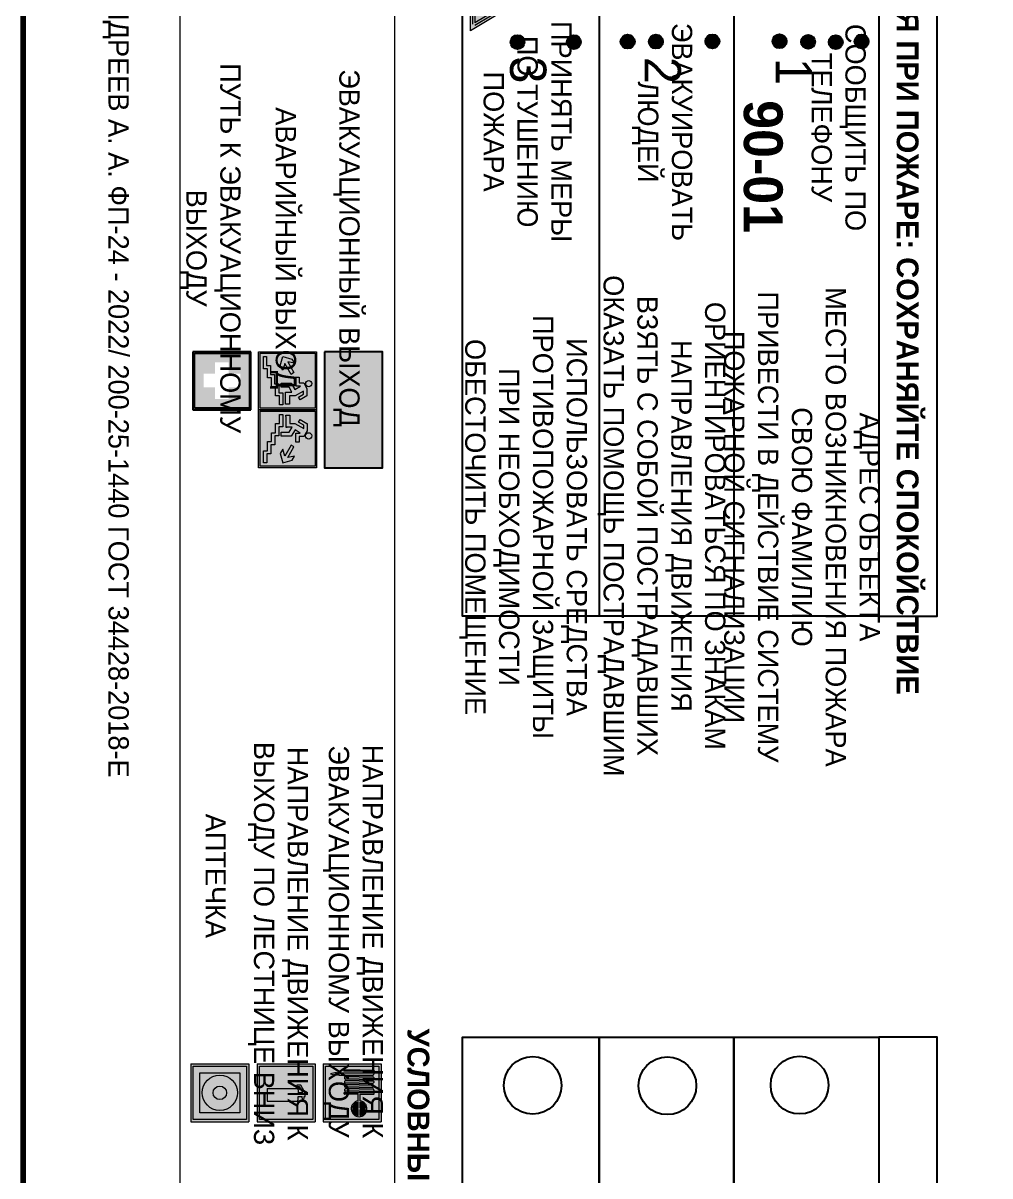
# Model space of a CAD drawing. Header units: millimetres. Extents: x 13114 to 67229, y 22859 to 38520.
# Drawn here: x 29931.4 to 30064.8, y 31041.5 to 31200.5 of the extents above; entities that cross this region are included whole.
import ezdxf

# ---------------------------------------------------------------- set-up
doc = ezdxf.new("R2010")
doc.units = ezdxf.units.MM
doc.layers.add('План_Штампы', color=7, linetype='Continuous')
doc.styles.add('обычный', font='arial.ttf')

# ---------------------------------------------------------------- blocks, each defined once
blk = doc.blocks.new('A$C3E6D3DDE')
at = {"lineweight": 5}
h = blk.add_hatch(color=40, dxfattribs=at)
h.paths.add_polyline_path([(24.1, 1.45), (16.46, -11.35), (31.74, -11.35)])
h.paths.add_polyline_path([(24.09, -0.46), (30.03, -10.41), (18.14, -10.41)], flags=16)
h.paths.add_polyline_path([(24.54, -3.08), (23.41, -6.02), (25.13, -5.01), (24.33, -8.5), (24.82, -8.27), (23.79, -9.86), (23.4, -8.04), (23.8, -8.43), (24.04, -6.29), (22.39, -7.25), (23.44, -3.08)], flags=0)
h = blk.add_hatch(color=256, dxfattribs=at)
h.paths.add_polyline_path([(24.37, 0.03, 0.567511), (23.82, 0.03), (17.59, -10.4, 0.582454), (17.86, -10.88), (30.32, -10.88, 0.582149), (30.6, -10.4)])
h.paths.add_polyline_path([(24.09, -0.46), (18.14, -10.41), (30.03, -10.41)], flags=16)
h.paths.add_polyline_path([(24.54, -3.08), (23.41, -6.02), (25.13, -5.01), (24.33, -8.5), (24.82, -8.27), (23.79, -9.86), (23.4, -8.04), (23.8, -8.43), (24.04, -6.29), (22.39, -7.25), (23.44, -3.08)], flags=0)
h = blk.add_hatch(color=40, dxfattribs=at)
h.paths.add_polyline_path([(24.09, -0.46), (18.14, -10.41), (30.03, -10.41)])
h.paths.add_polyline_path([(24.82, -8.27), (23.79, -9.86), (23.4, -8.04), (23.8, -8.43), (24.04, -6.29), (22.39, -7.25), (23.44, -3.08), (24.54, -3.08), (23.41, -6.02), (25.13, -5.01), (24.33, -8.5)], flags=16)
at = {"color": 40, "lineweight": 5}
for p, q in [((16.46, -11.35), (24.1, 1.45)), ((24.1, 1.45), (31.74, -11.35))]:
    blk.add_line(p, q, dxfattribs=at)
at = {"lineweight": 5}
for p, q in [((17.59, -10.4), (23.82, 0.03)), ((24.37, 0.03), (30.6, -10.4)), ((18.14, -10.41), (24.09, -0.46)), ((24.09, -0.46), (30.03, -10.41)), ((23.44, -3.08), (22.39, -7.25)), ((23.41, -6.02), (24.54, -3.08)), ((25.13, -5.01), (23.41, -6.02)), ((24.54, -3.08), (23.44, -3.08)), ((24.33, -8.5), (25.13, -5.01)), ((22.39, -7.25), (24.04, -6.29)), ((24.04, -6.29), (23.8, -8.43)), ((23.8, -8.43), (23.4, -8.04)), ((23.4, -8.04), (23.79, -9.86)), ((23.79, -9.86), (24.82, -8.27)), ((24.82, -8.27), (24.33, -8.5)), ((17.86, -10.88), (30.32, -10.88)), ((18.14, -10.41), (30.03, -10.41))]:
    blk.add_line(p, q, dxfattribs=at)
at = {"color": 50, "lineweight": 5}
blk.add_line((31.74, -11.35), (16.46, -11.35), dxfattribs=at)
blk = doc.blocks.new('вниз 3')
at = {"lineweight": 0, "true_color": 0xffffff}
h = blk.add_hatch(color=7, dxfattribs=at)
h.dxf.hatch_style = 1
h.paths.add_polyline_path([(40997.5, -4475.69), (40997.25, -4475.28), (40995.76, -4476.15), (40995.97, -4475.23), (40995.39, -4475.56), (40995.05, -4476.83), (40996.33, -4477.17), (40996.91, -4476.83), (40996, -4476.55)], flags=0)
h.paths.add_polyline_path([(40999.81, -4473.95), (41000.22, -4473.95), (41000.64, -4474.67), (41001.03, -4474.43), (41000.46, -4473.49), (41000.42, -4473.49), (40999.43, -4473.49), (40998.68, -4473.92), (40998.68, -4474.57), (40997.88, -4474.57), (40997.88, -4475), (40999.14, -4475), (40999.14, -4474.43), (40999.14, -4474.38), (40999.59, -4475.15), (40998.72, -4475.67), (40998.72, -4477.06), (40999.24, -4477.06), (40999.24, -4475.96), (40999.95, -4475.56), (40999.95, -4476.43), (41001.61, -4476.43), (41001.61, -4475.88), (41000.47, -4475.88), (41000.47, -4475.12)], flags=0)
h.paths.add_polyline_path([(40999.2, -4473.24, 1), (40998.35, -4473.24, 1)], flags=0)
h.paths.add_polyline_path([(41000.46, -4477.26), (41001.69, -4477.26), (41001.69, -4476.84), (41000.03, -4476.84), (41000.03, -4477.39), (40998.78, -4477.39), (40998.78, -4477.95), (40997.53, -4477.95), (40997.53, -4478.5), (40996.29, -4478.5), (40996.29, -4479.06), (40995.05, -4479.06), (40995.05, -4479.48), (40995.29, -4479.48), (40996.72, -4479.48), (40996.72, -4478.92), (40997.97, -4478.92), (40997.97, -4478.36), (40999.2, -4478.36), (40999.2, -4477.81), (41000.46, -4477.81)], flags=0)
h.paths.add_polyline_path([(41002.37, -4472.17), (40994.37, -4472.17), (40994.37, -4480.17), (41002.37, -4480.17)])
h.paths.add_polyline_path([(41002.16, -4479.96), (40994.57, -4479.96), (40994.57, -4472.37), (41002.16, -4472.37)], flags=16)
h.paths.add_polyline_path([(41001.61, -4475.88), (41001.61, -4476.43), (40999.95, -4476.43), (40999.95, -4475.56), (40999.24, -4475.96), (40999.24, -4477.06), (40998.72, -4477.06), (40998.72, -4475.67), (40999.59, -4475.15), (40999.14, -4474.38), (40999.14, -4474.43), (40999.14, -4475), (40997.88, -4475), (40997.88, -4474.57), (40998.68, -4474.57), (40998.68, -4473.92), (40999.43, -4473.49), (41000.42, -4473.49), (41000.46, -4473.49), (41001.03, -4474.43), (41000.64, -4474.67), (41000.22, -4473.95), (40999.81, -4473.95), (41000.47, -4475.12), (41000.47, -4475.88)], flags=0)
h.paths.add_polyline_path([(41001.69, -4476.84), (41001.69, -4477.26), (41000.46, -4477.26), (41000.46, -4477.81), (40999.2, -4477.81), (40999.2, -4478.36), (40997.97, -4478.36), (40997.97, -4478.92), (40996.72, -4478.92), (40996.72, -4479.48), (40995.05, -4479.48), (40995.05, -4479.06), (40996.29, -4479.06), (40996.29, -4478.5), (40997.53, -4478.5), (40997.53, -4477.95), (40998.78, -4477.95), (40998.78, -4477.39), (41000.03, -4477.39), (41000.03, -4476.84)], flags=0)
h.paths.add_polyline_path([(40998.35, -4473.24, -1), (40999.2, -4473.24, -1)], flags=0)
h.paths.add_polyline_path([(40997.5, -4475.69), (40996, -4476.55), (40996.91, -4476.83), (40996.33, -4477.17), (40995.05, -4476.83), (40995.39, -4475.56), (40995.97, -4475.23), (40995.76, -4476.15), (40997.25, -4475.28)], flags=0)
at = {"lineweight": 0}
h = blk.add_hatch(color=126, dxfattribs=at)
h.dxf.hatch_style = 1
h.paths.add_polyline_path([(41002.16, -4472.37), (40994.57, -4472.37), (40994.57, -4479.96), (41002.16, -4479.96)])
h.paths.add_polyline_path([(40995.97, -4475.23), (40995.76, -4476.15), (40997.25, -4475.28), (40997.5, -4475.69), (40996, -4476.55), (40996.91, -4476.83), (40996.33, -4477.17), (40995.05, -4476.83), (40995.39, -4475.56)], flags=16)
h.paths.add_polyline_path([(40997.88, -4474.57), (40998.68, -4474.57), (40998.68, -4473.92), (40999.43, -4473.49), (41000.42, -4473.49), (41000.46, -4473.49), (41001.03, -4474.43), (41000.64, -4474.67), (41000.22, -4473.95), (40999.81, -4473.95), (41000.47, -4475.12), (41000.47, -4475.88), (41001.61, -4475.88), (41001.61, -4476.43), (40999.95, -4476.43), (40999.95, -4475.56), (40999.24, -4475.96), (40999.24, -4477.06), (40998.72, -4477.06), (40998.72, -4475.67), (40999.59, -4475.15), (40999.14, -4474.38), (40999.14, -4474.43), (40999.14, -4475), (40997.88, -4475)], flags=16)
h.paths.add_polyline_path([(40998.35, -4473.24, -1), (40999.2, -4473.24, -1)], flags=16)
h.paths.add_polyline_path([(40997.53, -4477.95), (40998.78, -4477.95), (40998.78, -4477.39), (41000.03, -4477.39), (41000.03, -4476.84), (41001.69, -4476.84), (41001.69, -4477.26), (41000.46, -4477.26), (41000.46, -4477.81), (40999.2, -4477.81), (40999.2, -4478.36), (40997.97, -4478.36), (40997.97, -4478.92), (40996.72, -4478.92), (40996.72, -4479.48), (40995.05, -4479.48), (40995.05, -4479.06), (40996.29, -4479.06), (40996.29, -4478.5), (40997.53, -4478.5)], flags=16)
at = {"lineweight": 0, "true_color": 0xffffff}
h = blk.add_hatch(color=7, dxfattribs=at)
h.dxf.hatch_style = 1
h.paths.add_polyline_path([(40999.2, -4473.24, 1), (40998.35, -4473.24, 1)])
h.paths.add_polyline_path([(40999.81, -4473.95), (41000.22, -4473.95), (41000.64, -4474.67), (41001.03, -4474.43), (41000.46, -4473.49), (41000.42, -4473.49), (40999.43, -4473.49), (40998.68, -4473.92), (40998.68, -4474.57), (40997.88, -4474.57), (40997.88, -4475), (40999.14, -4475), (40999.14, -4474.43), (40999.14, -4474.38), (40999.59, -4475.15), (40998.72, -4475.67), (40998.72, -4477.06), (40999.24, -4477.06), (40999.24, -4475.96), (40999.95, -4475.56), (40999.95, -4476.43), (41001.61, -4476.43), (41001.61, -4475.88), (41000.47, -4475.88), (41000.47, -4475.12)])
h.paths.add_polyline_path([(40999.2, -4477.81), (41000.46, -4477.81), (41000.46, -4477.26), (41001.69, -4477.26), (41001.69, -4476.84), (41000.03, -4476.84), (41000.03, -4477.39), (40998.78, -4477.39), (40998.78, -4477.95), (40997.53, -4477.95), (40997.53, -4478.5), (40996.29, -4478.5), (40996.29, -4479.06), (40995.05, -4479.06), (40995.05, -4479.48), (40995.29, -4479.48), (40996.72, -4479.48), (40996.72, -4478.92), (40997.97, -4478.92), (40997.97, -4478.36), (40999.2, -4478.36)])
h.paths.add_polyline_path([(40997.5, -4475.69), (40997.25, -4475.28), (40995.76, -4476.15), (40995.97, -4475.23), (40995.39, -4475.56), (40995.05, -4476.83), (40996.33, -4477.17), (40996.91, -4476.83), (40996, -4476.55)])
at = {"color": 126, "lineweight": 0}
for points in [[(40994.37, -4472.17), (41002.37, -4472.17), (41002.37, -4480.17), (40994.37, -4480.17)], [(40994.57, -4472.37), (41002.16, -4472.37), (41002.16, -4479.96), (40994.57, -4479.96)]]:
    blk.add_lwpolyline(points, close=True, dxfattribs=at)
for points in [[(40999.14, -4474.43), (40999.14, -4475), (40997.88, -4475), (40997.88, -4474.57), (40998.68, -4474.57), (40998.68, -4473.92), (40999.43, -4473.49), (41000.42, -4473.49), (41000.46, -4473.49), (41001.03, -4474.43), (41000.64, -4474.67), (41000.22, -4473.95), (40999.81, -4473.95), (41000.47, -4475.12), (41000.47, -4475.88), (41001.61, -4475.88), (41001.61, -4476.43), (40999.95, -4476.43), (40999.95, -4475.56), (40999.24, -4475.96), (40999.24, -4477.06), (40998.72, -4477.06), (40998.72, -4475.67), (40999.59, -4475.15), (40999.14, -4474.38), (40999.14, -4474.43)], [(40995.05, -4476.83), (40995.39, -4475.56), (40995.97, -4475.23), (40995.76, -4476.15), (40997.25, -4475.28), (40997.5, -4475.69), (40996, -4476.55), (40996.91, -4476.83), (40996.33, -4477.17), (40995.05, -4476.83)], [(40995.29, -4479.48), (40995.05, -4479.48), (40995.05, -4479.06), (40996.29, -4479.06), (40996.29, -4478.5), (40997.53, -4478.5), (40997.53, -4477.95), (40998.78, -4477.95), (40998.78, -4477.39), (41000.03, -4477.39), (41000.03, -4476.84), (41001.69, -4476.84), (41001.69, -4477.26), (41000.46, -4477.26), (41000.46, -4477.81), (40999.2, -4477.81), (40999.2, -4478.36), (40997.97, -4478.36), (40997.97, -4478.92), (40996.72, -4478.92), (40996.72, -4479.48), (40995.05, -4479.48)]]:
    blk.add_lwpolyline(points, dxfattribs=at)
blk.add_circle((40998.77, -4473.24), 0.426, dxfattribs=at)
blk = doc.blocks.new('вниз')
at = {"lineweight": 0, "true_color": 0xffffff}
h = blk.add_hatch(color=7, dxfattribs=at)
h.dxf.hatch_style = 1
h.paths.add_polyline_path([(40994.51, -4472.22), (40986.51, -4472.22), (40986.51, -4480.22), (40994.51, -4480.22)])
h.paths.add_polyline_path([(40994.31, -4472.42), (40994.31, -4480.01), (40986.71, -4480.01), (40986.71, -4472.42)], flags=16)
h.paths.add_polyline_path([(40988.43, -4473.53), (40989.43, -4473.53), (40990.19, -4473.96), (40990.19, -4474.6), (40991, -4474.6), (40991, -4475.06), (40989.73, -4475.06), (40989.73, -4474.46), (40989.3, -4475.18), (40990.17, -4475.7), (40990.17, -4477.11), (40989.63, -4477.11), (40989.63, -4476.01), (40988.94, -4475.59), (40988.94, -4476.46), (40988.94, -4476.46), (40987.47, -4476.46), (40987.26, -4476.46), (40987.26, -4475.92), (40988.4, -4475.92), (40988.4, -4475.2), (40989.1, -4473.99), (40988.66, -4473.99), (40988.24, -4474.7), (40987.86, -4474.47), (40988.41, -4473.56)], flags=0)
h.paths.add_polyline_path([(40990.55, -4473.29, -1), (40989.69, -4473.29, -1)], flags=0)
h.paths.add_polyline_path([(40988.85, -4476.89), (40988.85, -4477.43), (40990.1, -4477.43), (40990.1, -4477.99), (40991.34, -4477.99), (40991.34, -4478.54), (40992.59, -4478.54), (40992.59, -4479.09), (40993.83, -4479.09), (40993.83, -4479.52), (40992.17, -4479.52), (40992.17, -4478.97), (40990.91, -4478.97), (40990.91, -4478.41), (40989.68, -4478.41), (40989.68, -4477.86), (40988.43, -4477.86), (40988.43, -4477.31), (40987.6, -4477.31), (40987.18, -4477.31), (40987.18, -4476.89)], flags=0)
h.paths.add_polyline_path([(40991.61, -4475.33), (40993.12, -4476.2), (40992.9, -4475.27), (40993.48, -4475.6), (40993.83, -4476.88), (40992.56, -4477.22), (40991.97, -4476.88), (40992.9, -4476.61), (40991.38, -4475.74), (40991.58, -4475.39)], flags=0)
h.paths.add_polyline_path([(40990.19, -4473.96), (40989.43, -4473.53), (40988.43, -4473.53), (40988.41, -4473.56), (40987.86, -4474.47), (40988.24, -4474.7), (40988.66, -4473.99), (40989.1, -4473.99), (40988.4, -4475.2), (40988.4, -4475.92), (40987.26, -4475.92), (40987.26, -4476.46), (40987.47, -4476.46), (40988.94, -4476.46), (40988.94, -4476.27), (40988.94, -4475.59), (40989.63, -4476.01), (40989.63, -4477.11), (40990.17, -4477.11), (40990.17, -4475.7), (40989.3, -4475.18), (40989.73, -4474.46), (40989.73, -4475.06), (40991, -4475.06), (40991, -4474.6), (40990.19, -4474.6)], flags=0)
h.paths.add_polyline_path([(40990.55, -4473.29, 1), (40989.69, -4473.29, 1)], flags=0)
h.paths.add_polyline_path([(40991.61, -4475.33), (40991.58, -4475.39), (40991.38, -4475.74), (40992.9, -4476.61), (40991.97, -4476.88), (40992.56, -4477.22), (40993.83, -4476.88), (40993.48, -4475.6), (40992.9, -4475.27), (40993.12, -4476.2)], flags=0)
h.paths.add_polyline_path([(40990.1, -4477.43), (40988.85, -4477.43), (40988.85, -4476.89), (40987.18, -4476.89), (40987.18, -4477.31), (40987.6, -4477.31), (40988.43, -4477.31), (40988.43, -4477.86), (40989.68, -4477.86), (40989.68, -4478.41), (40990.91, -4478.41), (40990.91, -4478.97), (40992.17, -4478.97), (40992.17, -4479.52), (40993.83, -4479.52), (40993.83, -4479.09), (40992.59, -4479.09), (40992.59, -4478.54), (40991.34, -4478.54), (40991.34, -4477.99), (40990.1, -4477.99)], flags=0)
at = {"lineweight": 0}
h = blk.add_hatch(color=126, dxfattribs=at)
h.dxf.hatch_style = 1
h.paths.add_polyline_path([(40994.31, -4472.42), (40986.71, -4472.42), (40986.71, -4480.01), (40994.31, -4480.01)])
h.paths.add_polyline_path([(40988.43, -4473.53), (40989.43, -4473.53), (40990.19, -4473.96), (40990.19, -4474.6), (40991, -4474.6), (40991, -4475.06), (40989.73, -4475.06), (40989.73, -4474.46), (40989.3, -4475.18), (40990.17, -4475.7), (40990.17, -4477.11), (40989.63, -4477.11), (40989.63, -4476.01), (40988.94, -4475.59), (40988.94, -4476.46), (40988.94, -4476.46), (40987.47, -4476.46), (40987.26, -4476.46), (40987.26, -4475.92), (40988.4, -4475.92), (40988.4, -4475.2), (40989.1, -4473.99), (40988.66, -4473.99), (40988.24, -4474.7), (40987.86, -4474.47), (40988.41, -4473.56)], flags=16)
h.paths.add_polyline_path([(40990.55, -4473.29, -1), (40989.69, -4473.29, -1)], flags=16)
h.paths.add_polyline_path([(40988.85, -4476.89), (40988.85, -4477.43), (40990.1, -4477.43), (40990.1, -4477.99), (40991.34, -4477.99), (40991.34, -4478.54), (40992.59, -4478.54), (40992.59, -4479.09), (40993.83, -4479.09), (40993.83, -4479.52), (40992.17, -4479.52), (40992.17, -4478.97), (40990.91, -4478.97), (40990.91, -4478.41), (40989.68, -4478.41), (40989.68, -4477.86), (40988.43, -4477.86), (40988.43, -4477.31), (40987.6, -4477.31), (40987.18, -4477.31), (40987.18, -4476.89)], flags=16)
h.paths.add_polyline_path([(40991.61, -4475.33), (40993.12, -4476.2), (40992.9, -4475.27), (40993.48, -4475.6), (40993.83, -4476.88), (40992.56, -4477.22), (40991.97, -4476.88), (40992.9, -4476.61), (40991.38, -4475.74), (40991.58, -4475.39)], flags=16)
at = {"lineweight": 0, "true_color": 0xffffff}
h = blk.add_hatch(color=7, dxfattribs=at)
h.dxf.hatch_style = 1
h.paths.add_polyline_path([(40989.73, -4474.46), (40989.73, -4475.06), (40991, -4475.06), (40991, -4474.6), (40990.19, -4474.6), (40990.19, -4473.96), (40989.43, -4473.53), (40988.43, -4473.53), (40988.41, -4473.56), (40987.86, -4474.47), (40988.24, -4474.7), (40988.66, -4473.99), (40989.1, -4473.99), (40988.4, -4475.2), (40988.4, -4475.92), (40987.26, -4475.92), (40987.26, -4476.46), (40987.47, -4476.46), (40988.94, -4476.46), (40988.94, -4475.59), (40989.63, -4476.01), (40989.63, -4477.11), (40990.17, -4477.11), (40990.17, -4475.7), (40989.3, -4475.18)])
h.paths.add_polyline_path([(40989.69, -4473.29, 1), (40990.55, -4473.29, 1)])
h.paths.add_polyline_path([(40991.61, -4475.33), (40991.58, -4475.39), (40991.38, -4475.74), (40992.9, -4476.61), (40991.97, -4476.88), (40992.56, -4477.22), (40993.83, -4476.88), (40993.48, -4475.6), (40992.9, -4475.27), (40993.12, -4476.2)])
h.paths.add_polyline_path([(40990.1, -4477.43), (40988.85, -4477.43), (40988.85, -4476.89), (40987.18, -4476.89), (40987.18, -4477.31), (40987.6, -4477.31), (40988.43, -4477.31), (40988.43, -4477.86), (40989.68, -4477.86), (40989.68, -4478.41), (40990.91, -4478.41), (40990.91, -4478.97), (40992.17, -4478.97), (40992.17, -4479.52), (40993.83, -4479.52), (40993.83, -4479.09), (40992.59, -4479.09), (40992.59, -4478.54), (40991.34, -4478.54), (40991.34, -4477.99), (40990.1, -4477.99)])
at = {"color": 126, "lineweight": 0}
for points in [[(40986.51, -4472.22), (40994.51, -4472.22), (40994.51, -4480.22), (40986.51, -4480.22)], [(40986.71, -4472.42), (40994.31, -4472.42), (40994.31, -4480.01), (40986.71, -4480.01)]]:
    blk.add_lwpolyline(points, close=True, dxfattribs=at)
for points in [[(40987.47, -4476.46), (40987.26, -4476.46), (40987.26, -4475.92), (40988.4, -4475.92), (40988.4, -4475.2), (40989.1, -4473.99), (40988.66, -4473.99), (40988.24, -4474.7), (40987.86, -4474.47), (40988.41, -4473.56), (40988.43, -4473.53), (40989.43, -4473.53), (40990.19, -4473.96), (40990.19, -4474.6), (40991, -4474.6), (40991, -4475.06), (40989.73, -4475.06), (40989.73, -4474.46), (40989.3, -4475.18), (40990.17, -4475.7), (40990.17, -4477.11), (40989.63, -4477.11), (40989.63, -4476.01), (40988.94, -4475.59), (40988.94, -4476.46)], [(40987.47, -4476.46), (40988.94, -4476.46), (40988.94, -4476.27)], [(40991.58, -4475.39), (40991.38, -4475.74), (40992.9, -4476.61), (40991.97, -4476.88), (40992.56, -4477.22), (40993.83, -4476.88), (40993.48, -4475.6), (40992.9, -4475.27), (40993.12, -4476.2), (40991.61, -4475.33), (40991.58, -4475.39)], [(40987.6, -4477.31), (40987.18, -4477.31), (40987.18, -4476.89), (40988.85, -4476.89), (40988.85, -4477.43), (40990.1, -4477.43), (40990.1, -4477.99), (40991.34, -4477.99), (40991.34, -4478.54), (40992.59, -4478.54), (40992.59, -4479.09), (40993.83, -4479.09), (40993.83, -4479.52), (40992.17, -4479.52), (40992.17, -4478.97), (40990.91, -4478.97), (40990.91, -4478.41), (40989.68, -4478.41), (40989.68, -4477.86), (40988.43, -4477.86), (40988.43, -4477.31), (40987.6, -4477.31)]]:
    blk.add_lwpolyline(points, dxfattribs=at)
blk.add_circle((40990.12, -4473.29), 0.432, dxfattribs=at)
blk = doc.blocks.new('A$C32E8229D')
at = {"true_color": 0xffffff}
blk.add_hatch(color=7, dxfattribs=at).paths.add_polyline_path([(0, 0), (0, -8), (16, -8), (16, 0)])
h = blk.add_hatch(color=126)
h.paths.add_polyline_path([(0.2, -0.2), (15.8, -0.2), (15.8, -7.8), (0.2, -7.8)])
h.paths.add_polyline_path([(13.49, -2.05), (12.08, -2.05), (11.37, -2.63, 0.162397), (11.29, -2.84), (11.29, -3.63), (10.35, -3.63), (10.35, -4.05), (11.68, -4.05), (11.68, -3.48), (12.26, -4.28), (11.29, -5.1), (11.29, -6.78), (11.85, -6.78), (11.85, -5.44), (12.8, -4.64), (12.8, -5.94), (14.46, -5.94), (14.46, -5.39), (13.45, -5.39), (13.45, -3.97), (12.46, -2.59), (13.15, -2.59), (13.69, -3.34), (14.18, -3)], flags=16)
h.paths.add_polyline_path([(10.74, -1.82, 1), (11.8, -1.82, 1)], flags=16)
h.paths.add_polyline_path([(9.39, -3.59), (5.99, -3.59), (6.56, -3.03), (5.91, -3.03), (5.1, -3.83), (5.91, -4.64), (6.56, -4.64), (5.99, -4.09), (9.39, -4.09)], flags=16)
h.paths.add_polyline_path([(4.29, -1.08), (1.72, -1.08), (1.72, -6.6), (4.29, -6.6)], flags=16)
at = {"color": 126}
blk.add_lwpolyline([(16, -8), (0, -8), (0, 0), (16, 0)], close=True, dxfattribs=at)
blk = doc.blocks.new('A$C18900ED3')
h = blk.add_hatch(color=126)
h.paths.add_polyline_path([(-0.18, -0.18), (-7.02, -0.18), (-7.02, -7.02), (-0.18, -7.02)])
h.paths.add_polyline_path([(-5.89, -4.46), (-5.89, -2.77), (-4.46, -2.77), (-4.46, -1.31), (-2.77, -1.31), (-2.77, -2.77), (-1.33, -2.77), (-1.33, -4.46), (-2.77, -4.46), (-2.77, -5.89), (-4.46, -5.89), (-4.46, -4.46)], flags=16)
at = {"color": 126}
for p, q in [((-7.2, 0), (-7.2, -7.2)), ((0, 0), (-7.2, 0)), ((0, -7.2), (0, 0)), ((-7.02, -7.02), (-7.02, -0.18)), ((-7.02, -0.18), (-0.18, -0.18)), ((-0.18, -0.18), (-0.18, -7.02)), ((-0.18, -7.02), (-7.02, -7.02)), ((-7.2, -7.2), (0, -7.2))]:
    blk.add_line(p, q, dxfattribs=at)
blk = doc.blocks.new('A$C37112FD5')
at = {"true_color": 0xf5f5ff}
h = blk.add_hatch(color=7, dxfattribs=at)
h.dxf.hatch_style = 1
h.paths.add_polyline_path([(12.8, -7.4), (0, -7.4), (0, -20.2), (12.8, -20.2)])
h.paths.add_polyline_path([(12.29, -7.91), (12.29, -19.69), (0.51, -19.69), (0.51, -7.91)], flags=16)
h.paths.add_polyline_path([(4.98, -9.04, -0.42597), (5.17, -9.22), (5.17, -12.25), (5.17, -15.29, -0.432244), (4.98, -15.47), (4.83, -15.47, -0.42597), (4.64, -15.29), (4.64, -12.25), (4.64, -9.22, -0.432244), (4.83, -9.04)], flags=0)
h.paths.add_polyline_path([(4.28, -9.22), (4.28, -12.25), (4.28, -15.29, -0.432244), (4.09, -15.47), (3.94, -15.47, -0.42597), (3.75, -15.29), (3.75, -12.25), (3.75, -9.22, -0.432244), (3.94, -9.04), (4.09, -9.04, -0.42597)], flags=0)
h.paths.add_polyline_path([(5.72, -9.04), (5.87, -9.04, -0.42597), (6.06, -9.22), (6.06, -12.25), (6.06, -15.29, -0.432244), (5.87, -15.47), (5.72, -15.47, -0.42597), (5.53, -15.29), (5.53, -12.25), (5.53, -9.22, -0.432244)], flags=0)
h.paths.add_polyline_path([(6.42, -8.9), (6.5, -8.9, -0.42597), (6.69, -9.08), (6.69, -12.03), (8.21, -12.03, -15.824349), (8.21, -12.47), (6.69, -12.47), (6.69, -15.42, -0.432244), (6.5, -15.6), (6.42, -15.6)], flags=0)
h.paths.add_polyline_path([(3.39, -9.22), (3.39, -12.25), (3.39, -15.29, -0.432244), (3.2, -15.47), (3.05, -15.47, -0.42597), (2.85, -15.29), (2.85, -12.25), (2.85, -9.22, -0.432244), (3.05, -9.04), (3.2, -9.04, -0.42597)], flags=0)
h.paths.add_polyline_path([(2.5, -9.22), (2.5, -16.71), (1.96, -16.71), (1.96, -9.22, -0.432244), (2.15, -9.04), (2.31, -9.04, -0.42597)], flags=0)
h.paths.add_polyline_path([(1.61, -8.9), (1.61, -15.6), (1.57, -15.6, -0.42597), (1.37, -15.42), (1.37, -12.03), (1.37, -9.09, -0.432244), (1.57, -8.9)], flags=0)
h.paths.add_polyline_path([(9.76, -10.81), (9.76, -12.03), (8.49, -12.03, -0.336371)], flags=0)
h.paths.add_polyline_path([(8.49, -12.47), (9.76, -12.47), (9.76, -13.7, -0.336371)], flags=0)
h.paths.add_polyline_path([(10.11, -10.81, -0.336371), (11.38, -12.03), (10.11, -12.03)], flags=0)
h.paths.add_polyline_path([(10.11, -12.47), (11.38, -12.47, -0.336371), (10.11, -13.7)], flags=0)
h.paths.add_polyline_path([(2.5, -16.84), (2.5, -17.05), (1.97, -17.05), (1.97, -16.84)], flags=0)
h.paths.add_polyline_path([(2.5, -17.24, -0.033778), (2.24, -18.6, -0.033778), (1.97, -17.24)], flags=0)
h = blk.add_hatch(color=242)
h.dxf.hatch_style = 1
h.paths.add_polyline_path([(12.29, -7.91), (0.51, -7.91), (0.51, -19.69), (12.29, -19.69)])
h.paths.add_polyline_path([(6.42, -15.6), (6.42, -8.9), (6.5, -8.9, -0.42597), (6.69, -9.08), (6.69, -12.03), (8.21, -12.03, -15.824349), (8.21, -12.47), (6.69, -12.47), (6.69, -15.42, -0.432244), (6.5, -15.6)], flags=16)
h.paths.add_polyline_path([(5.87, -15.47), (5.72, -15.47, -0.42597), (5.53, -15.29), (5.53, -12.25), (5.53, -9.22, -0.432244), (5.72, -9.04), (5.87, -9.04, -0.42597), (6.06, -9.22), (6.06, -12.25), (6.06, -15.29, -0.432244)], flags=16)
h.paths.add_polyline_path([(4.98, -15.47), (4.83, -15.47, -0.42597), (4.64, -15.29), (4.64, -12.25), (4.64, -9.22, -0.432244), (4.83, -9.04), (4.98, -9.04, -0.42597), (5.17, -9.22), (5.17, -12.25), (5.17, -15.29, -0.432244)], flags=16)
h.paths.add_polyline_path([(4.09, -15.47), (3.94, -15.47, -0.42597), (3.75, -15.29), (3.75, -12.25), (3.75, -9.22, -0.432244), (3.94, -9.04), (4.09, -9.04, -0.42597), (4.28, -9.22), (4.28, -12.25), (4.28, -15.29, -0.432244)], flags=16)
h.paths.add_polyline_path([(3.2, -15.47), (3.05, -15.47, -0.42597), (2.85, -15.29), (2.85, -12.25), (2.85, -9.22, -0.432244), (3.05, -9.04), (3.2, -9.04, -0.42597), (3.39, -9.22), (3.39, -12.25), (3.39, -15.29, -0.432244)], flags=16)
h.paths.add_polyline_path([(2.5, -17.05), (1.97, -17.05), (1.97, -16.84), (2.5, -16.84)], flags=16)
h.paths.add_polyline_path([(2.5, -17.24, -0.033778), (2.24, -18.6, -0.033778), (1.97, -17.24)], flags=16)
h.paths.add_polyline_path([(2.5, -16.71), (1.96, -16.71), (1.96, -9.22, -0.432244), (2.15, -9.04), (2.31, -9.04, -0.42597), (2.5, -9.22)], flags=16)
h.paths.add_polyline_path([(1.61, -15.6), (1.57, -15.6, -0.42597), (1.37, -15.42), (1.37, -12.03), (1.37, -9.09, -0.432244), (1.57, -8.9), (1.61, -8.9)], flags=16)
h.paths.add_polyline_path([(8.49, -12.47), (9.76, -12.47), (9.76, -13.7, -0.336371)], flags=0)
h.paths.add_polyline_path([(10.11, -13.7), (10.11, -12.47), (11.38, -12.47, -0.336371)], flags=0)
h.paths.add_polyline_path([(8.49, -12.03, -0.336371), (9.76, -10.81), (9.76, -12.03)], flags=0)
h.paths.add_polyline_path([(10.11, -12.03), (10.11, -10.81, -0.336371), (11.38, -12.03)], flags=0)
h = blk.add_hatch(color=7, dxfattribs=at)
h.dxf.hatch_style = 1
h.paths.add_polyline_path([(1.61, -8.9), (1.57, -8.9, 0.432244), (1.37, -9.09), (1.37, -12.03), (1.37, -15.42, 0.42597), (1.57, -15.6), (1.61, -15.6)])
h.paths.add_polyline_path([(2.5, -9.22, 0.42597), (2.31, -9.04), (2.15, -9.04, 0.432244), (1.96, -9.22), (1.96, -16.71), (2.5, -16.71)])
h.paths.add_polyline_path([(2.5, -16.84), (1.97, -16.84), (1.97, -17.05), (2.5, -17.05)])
h.paths.add_polyline_path([(2.5, -17.24), (1.97, -17.24, 0.033778), (2.24, -18.6, 0.033778)])
h.paths.add_polyline_path([(3.39, -12.25), (3.39, -9.22, 0.42597), (3.2, -9.04), (3.05, -9.04, 0.432244), (2.85, -9.22), (2.85, -12.25), (2.85, -15.29, 0.42597), (3.05, -15.47), (3.2, -15.47, 0.432244), (3.39, -15.29)])
h.paths.add_polyline_path([(4.28, -12.25), (4.28, -9.22, 0.42597), (4.09, -9.04), (3.94, -9.04, 0.432244), (3.75, -9.22), (3.75, -12.25), (3.75, -15.29, 0.42597), (3.94, -15.47), (4.09, -15.47, 0.432244), (4.28, -15.29)])
h.paths.add_polyline_path([(5.17, -12.25), (5.17, -9.22, 0.42597), (4.98, -9.04), (4.83, -9.04, 0.432244), (4.64, -9.22), (4.64, -12.25), (4.64, -15.29, 0.42597), (4.83, -15.47), (4.98, -15.47, 0.432244), (5.17, -15.29)])
h.paths.add_polyline_path([(6.06, -12.25), (6.06, -9.22, 0.42597), (5.87, -9.04), (5.72, -9.04, 0.432244), (5.53, -9.22), (5.53, -12.25), (5.53, -15.29, 0.42597), (5.72, -15.47), (5.87, -15.47, 0.432244), (6.06, -15.29)])
h.paths.add_polyline_path([(6.69, -12.47), (8.21, -12.47, 15.824349), (8.21, -12.03), (6.69, -12.03), (6.69, -9.08, 0.42597), (6.5, -8.9), (6.42, -8.9), (6.42, -15.6), (6.5, -15.6, 0.432244), (6.69, -15.42)])
h.paths.add_polyline_path([(8.49, -12.47), (9.76, -12.47), (9.76, -13.7, -0.336371)], flags=16)
h.paths.add_polyline_path([(8.49, -12.03, -0.336371), (9.76, -10.81), (9.76, -12.03)], flags=16)
h.paths.add_polyline_path([(10.11, -12.47), (11.38, -12.47, -0.336371), (10.11, -13.7)], flags=16)
h.paths.add_polyline_path([(10.11, -12.03), (10.11, -10.81, -0.336371), (11.38, -12.03)], flags=16)
h = blk.add_hatch(color=242)
h.dxf.hatch_style = 1
h.paths.add_polyline_path([(9.76, -10.81, 0.336371), (8.49, -12.03), (9.76, -12.03)])
h.paths.add_polyline_path([(10.11, -10.81), (10.11, -12.03), (11.38, -12.03, 0.336371)])
h.paths.add_polyline_path([(11.38, -12.47), (10.11, -12.47), (10.11, -13.7, 0.336371)])
h.paths.add_polyline_path([(9.76, -12.47), (8.49, -12.47, 0.336371), (9.76, -13.7)])
at = {"color": 242, "lineweight": 5}
for p, q in [((0, -20.2), (0, -7.4)), ((0, -7.4), (12.8, -7.4)), ((12.8, -20.2), (12.8, -7.4)), ((1.37, -12.03), (1.37, -9.08)), ((1.57, -8.9), (1.61, -8.9)), ((1.61, -8.9), (1.61, -15.6)), ((1.96, -16.71), (1.96, -9.22)), ((2.15, -9.04), (2.31, -9.04)), ((2.5, -16.71), (2.5, -9.22)), ((2.85, -12.25), (2.85, -9.22)), ((3.05, -9.04), (3.2, -9.04)), ((3.39, -12.25), (3.39, -9.22)), ((3.75, -12.25), (3.75, -9.22)), ((3.94, -9.04), (4.09, -9.04)), ((4.28, -12.25), (4.28, -9.22)), ((4.64, -12.25), (4.64, -9.22)), ((4.83, -9.04), (4.98, -9.04)), ((5.17, -12.25), (5.17, -9.22)), ((5.53, -12.25), (5.53, -9.22)), ((5.72, -9.04), (5.87, -9.04)), ((6.06, -12.25), (6.06, -9.22)), ((6.42, -8.9), (6.42, -15.6)), ((6.5, -8.9), (6.42, -8.9)), ((6.69, -12.03), (6.69, -9.08)), ((1.37, -12.03), (1.37, -15.42)), ((2.85, -12.25), (2.85, -15.29)), ((3.39, -12.25), (3.39, -15.29)), ((3.75, -12.25), (3.75, -15.29)), ((4.28, -12.25), (4.28, -15.29)), ((4.64, -12.25), (4.64, -15.29)), ((5.17, -12.25), (5.17, -15.29)), ((5.53, -12.25), (5.53, -15.29)), ((6.06, -12.25), (6.06, -15.29)), ((8.21, -12.03), (6.69, -12.03)), ((8.21, -12.47), (6.69, -12.47)), ((6.69, -12.47), (6.69, -15.42)), ((9.76, -12.03), (8.49, -12.03)), ((9.76, -12.47), (8.49, -12.47)), ((9.76, -10.81), (9.76, -12.03)), ((9.76, -12.47), (9.76, -13.7)), ((10.11, -10.81), (10.11, -12.03)), ((11.38, -12.03), (10.11, -12.03)), ((11.38, -12.47), (10.11, -12.47)), ((10.11, -12.47), (10.11, -13.7)), ((1.57, -15.6), (1.61, -15.6)), ((1.96, -16.71), (2.5, -16.71)), ((1.97, -16.84), (2.5, -16.84)), ((1.97, -17.05), (1.97, -16.84)), ((2.5, -17.05), (1.97, -17.05)), ((1.97, -17.24), (2.5, -17.24)), ((2.5, -16.84), (2.5, -17.05)), ((3.05, -15.47), (3.2, -15.47)), ((3.94, -15.47), (4.09, -15.47)), ((4.83, -15.47), (4.98, -15.47)), ((5.72, -15.47), (5.87, -15.47)), ((6.42, -15.6), (6.5, -15.6)), ((0, -20.2), (12.8, -20.2))]:
    blk.add_line(p, q, dxfattribs=at)
blk.add_lwpolyline([(0.51, -7.91), (12.29, -7.91), (12.29, -19.69), (0.51, -19.69)], close=True, dxfattribs=at)
for centre, radius, start, end in [((1.56, -9.09), 0.182, 87.1027, 180.6071), ((2.15, -9.22), 0.182, 87.1027, 180.6071), ((2.32, -9.22), 0.182, 359.3929, 92.8973), ((3.04, -9.22), 0.182, 87.1027, 180.6071), ((3.21, -9.22), 0.182, 359.3929, 92.8973), ((3.93, -9.22), 0.182, 87.1027, 180.6071), ((4.1, -9.22), 0.182, 359.3929, 92.8973), ((4.82, -9.22), 0.182, 87.1027, 180.6071), ((4.99, -9.22), 0.182, 359.3929, 92.8973), ((5.71, -9.22), 0.182, 87.1027, 180.6071), ((5.88, -9.22), 0.182, 359.3929, 92.8973), ((6.51, -9.09), 0.182, 359.3929, 92.8973), ((9.93, -12.25), 1.74, 187.2319, 172.7681), ((9.93, -12.25), 1.46, 96.9927, 171.3585), ((9.93, -12.25), 1.46, 188.6415, 263.0073), ((9.93, -12.25), 1.46, 8.6415, 83.0073), ((9.93, -12.25), 1.46, 276.9927, 351.3585), ((1.56, -15.42), 0.182, 179.3929, 272.8973), ((12.17, -15.98), 10.27, 187.041, 194.7793), ((-7.7, -15.98), 10.27, 345.2207, 352.959), ((3.04, -15.29), 0.182, 179.3929, 272.8973), ((3.21, -15.29), 0.182, 267.1027, 0.6071), ((3.93, -15.29), 0.182, 179.3929, 272.8973), ((4.1, -15.29), 0.182, 267.1027, 0.6071), ((4.82, -15.29), 0.182, 179.3929, 272.8973), ((4.99, -15.29), 0.182, 267.1027, 0.6071), ((5.71, -15.29), 0.182, 179.3929, 272.8973), ((5.88, -15.29), 0.182, 267.1027, 0.6071), ((6.51, -15.42), 0.182, 267.1027, 0.6071)]:
    blk.add_arc(centre, radius, start, end, dxfattribs=at)
blk = doc.blocks.new('A$C3AD82952')
at = {"true_color": 0xf5f5ff}
h = blk.add_hatch(color=7, dxfattribs=at)
h.dxf.hatch_style = 1
h.paths.add_polyline_path([(8.21, 8.73, 0.414214), (7.89, 9.05), (7.22, 9.05), (7.22, 9.92), (7.59, 9.92, 1), (7.57, 10.36), (7.22, 10.36), (7.22, 10.6), (6.43, 10.6), (6.43, 10.36), (6.01, 10.36), (4.74, 9.59), (4.74, 8.69), (4.98, 8.73), (4.98, 9.26), (6.12, 9.91), (6.43, 9.91), (6.43, 9.05), (5.76, 9.05, 0.414214), (5.44, 8.73), (5.44, 2.2), (8.21, 2.2)], flags=0)
h.paths.add_polyline_path([(12.8, 12.8), (0, 12.8), (0, 0), (12.8, 0)])
h.paths.add_polyline_path([(0.51, 12.29), (12.29, 12.29), (12.29, 0.51), (0.51, 0.51)], flags=16)
h.paths.add_polyline_path([(4.74, 9.59), (6.01, 10.36), (6.43, 10.36), (6.43, 10.6), (7.22, 10.6), (7.22, 10.36), (7.59, 10.36, -0.94586), (7.59, 9.92), (7.22, 9.92), (7.22, 9.05), (7.89, 9.05, -0.414214), (8.21, 8.73), (8.21, 2.2), (5.44, 2.2), (5.44, 8.73, -0.414214), (5.76, 9.05), (6.43, 9.05), (6.43, 9.91), (6.12, 9.91), (4.98, 9.26), (4.98, 8.73), (4.74, 8.69)], flags=0)
h = blk.add_hatch(color=242)
h.dxf.hatch_style = 1
h.paths.add_polyline_path([(12.29, 12.29), (0.51, 12.29), (0.51, 0.51), (12.29, 0.51)])
h.paths.add_polyline_path([(4.74, 8.69), (4.74, 9.59), (6.01, 10.36), (6.43, 10.36), (6.43, 10.6), (7.22, 10.6), (7.22, 10.36), (7.59, 10.36, -0.94586), (7.59, 9.92), (7.22, 9.92), (7.22, 9.05), (7.89, 9.05, -0.414214), (8.21, 8.73), (8.21, 2.2), (5.44, 2.2), (5.44, 8.73, -0.414214), (5.76, 9.05), (6.43, 9.05), (6.43, 9.91), (6.12, 9.91), (4.98, 9.26), (4.98, 8.73)], flags=16)
h = blk.add_hatch(color=7, dxfattribs=at)
h.dxf.hatch_style = 1
h.paths.add_polyline_path([(8.21, 8.73, 0.414214), (7.89, 9.05), (7.22, 9.05), (7.22, 9.92), (7.59, 9.92, 1), (7.57, 10.36), (7.22, 10.36), (7.22, 10.6), (6.43, 10.6), (6.43, 10.36), (6.01, 10.36), (4.74, 9.59), (4.74, 8.69), (4.98, 8.73), (4.98, 9.26), (6.12, 9.91), (6.43, 9.91), (6.43, 9.05), (5.76, 9.05, 0.414214), (5.44, 8.73), (5.44, 2.2), (8.21, 2.2)])
at = {"color": 242, "lineweight": 5}
for p, q in [((0, 0), (0, 12.8)), ((0, 12.8), (12.8, 12.8)), ((12.8, 0), (12.8, 12.8)), ((6.01, 10.36), (4.74, 9.59)), ((6.01, 10.36), (6.43, 10.36)), ((7.22, 10.6), (6.43, 10.6)), ((6.43, 10.6), (6.43, 10.36)), ((7.22, 10.36), (7.22, 10.6)), ((7.59, 10.36), (7.22, 10.36)), ((4.74, 9.59), (4.74, 8.69)), ((4.74, 8.69), (4.98, 8.73)), ((4.98, 9.26), (6.12, 9.91)), ((4.98, 8.73), (4.98, 9.26)), ((5.44, 2.2), (5.44, 8.73)), ((5.76, 9.05), (6.43, 9.05)), ((6.12, 9.91), (6.43, 9.91)), ((6.43, 9.91), (6.43, 9.05)), ((7.22, 9.05), (7.22, 9.92)), ((7.59, 9.92), (7.22, 9.92)), ((7.89, 9.05), (7.22, 9.05)), ((8.21, 2.2), (8.21, 8.73)), ((0, 0), (12.8, 0)), ((5.44, 2.2), (8.21, 2.2))]:
    blk.add_line(p, q, dxfattribs=at)
blk.add_lwpolyline([(0.51, 12.29), (12.29, 12.29), (12.29, 0.51), (0.51, 0.51)], close=True, dxfattribs=at)
for centre, radius, start, end in [((7.58, 10.14), 0.223, 273.1875, 86.8125), ((5.76, 8.73), 0.32, 90, 180), ((7.89, 8.73), 0.32, 0, 90)]:
    blk.add_arc(centre, radius, start, end, dxfattribs=at)
blk = doc.blocks.new('A$C54414219')
at = {"true_color": 0xffffff}
h = blk.add_hatch(color=7, dxfattribs=at)
h.paths.add_polyline_path([(2.39, -9.45), (2.39, -18.3), (11.23, -18.3), (11.23, -9.45)], flags=0)
h.paths.add_polyline_path([(10.71, -13.87, -1), (2.92, -13.87, -1)], flags=0)
h.paths.add_polyline_path([(8.3, -13.87, -1), (5.33, -13.87, -1)], flags=0)
h.paths.add_polyline_path([(0.41, -7.47), (0.41, -20.27), (13.21, -20.27), (13.21, -7.47)])
h.paths.add_polyline_path([(0.92, -19.77), (12.71, -19.77), (12.71, -7.98), (0.92, -7.98)], flags=16)
h.paths.add_polyline_path([(11.23, -9.45), (11.23, -18.3), (2.39, -18.3), (2.39, -9.45)], flags=0)
at = {"lineweight": 5}
h = blk.add_hatch(color=242, dxfattribs=at)
h.paths.add_polyline_path([(12.71, -7.98), (0.92, -7.98), (0.92, -19.77), (12.71, -19.77)])
h.paths.add_polyline_path([(11.23, -18.3), (2.39, -18.3), (2.39, -9.45), (11.23, -9.45)], flags=16)
h.paths.add_polyline_path([(10.71, -13.87, -1), (2.92, -13.87, -1)], flags=0)
h.paths.add_polyline_path([(8.3, -13.87, -1), (5.33, -13.87, -1)], flags=0)
at = {"true_color": 0xffffff}
h = blk.add_hatch(color=7, dxfattribs=at)
h.paths.add_polyline_path([(2.39, -9.45), (2.39, -18.3), (11.23, -18.3), (11.23, -9.45)])
h.paths.add_polyline_path([(10.71, -13.87, -1), (2.92, -13.87, -1)], flags=16)
h.paths.add_polyline_path([(8.3, -13.87, -1), (5.33, -13.87, -1)], flags=0)
at = {"lineweight": 5}
h = blk.add_hatch(color=242, dxfattribs=at)
h.paths.add_polyline_path([(2.92, -13.87, 1), (10.71, -13.87, 1)])
h.paths.add_polyline_path([(8.3, -13.87, -1), (5.33, -13.87, -1)], flags=16)
at = {"color": 242, "lineweight": 5}
for p, q in [((0.41, -20.27), (0.41, -7.47)), ((0.41, -7.47), (13.21, -7.47)), ((0.41, -7.47), (13.21, -7.47)), ((13.21, -20.27), (13.21, -7.47)), ((0.41, -20.27), (13.21, -20.27))]:
    blk.add_line(p, q, dxfattribs=at)
for points in [[(0.92, -7.98), (12.71, -7.98), (12.71, -19.77), (0.92, -19.77)], [(2.39, -9.45), (11.23, -9.45), (11.23, -18.3), (2.39, -18.3)]]:
    blk.add_lwpolyline(points, close=True, dxfattribs=at)
for radius in [3.89, 1.49]:
    blk.add_circle((6.81, -13.87), radius, dxfattribs=at)

msp = doc.modelspace()

# ---------------------------------------------------------------- hatches: boundary and pattern name
at = {"lineweight": 0}
h = msp.add_hatch(color=256, dxfattribs=at)
h.dxf.hatch_style = 1
h.paths.add_polyline_path([(29999.61, 31198.85, 1), (29999.61, 31196.91, 1)])
h = msp.add_hatch(color=256, dxfattribs=at)
h.dxf.hatch_style = 1
h.paths.add_polyline_path([(30007.38, 31198.85, 1), (30007.38, 31196.92, 1)])
h = msp.add_hatch(color=256, dxfattribs=at)
h.dxf.hatch_style = 1
h.paths.add_polyline_path([(30014.8, 31198.91, 1), (30014.8, 31196.98, 1)])
h = msp.add_hatch(color=256, dxfattribs=at)
h.dxf.hatch_style = 1
h.paths.add_polyline_path([(30018.7, 31198.9, 1), (30018.7, 31196.97, 1)])
h = msp.add_hatch(color=256, dxfattribs=at)
h.dxf.hatch_style = 1
h.paths.add_polyline_path([(30026.48, 31198.94, 1), (30026.48, 31197.01, 1)])
h = msp.add_hatch(color=256, dxfattribs=at)
h.dxf.hatch_style = 1
h.paths.add_polyline_path([(30035.75, 31198.96, 1), (30035.75, 31197.02, 1)])
h = msp.add_hatch(color=256, dxfattribs=at)
h.dxf.hatch_style = 1
h.paths.add_polyline_path([(30039.68, 31198.87, 1), (30039.68, 31196.94, 1)])
h = msp.add_hatch(color=256, dxfattribs=at)
h.dxf.hatch_style = 1
h.paths.add_polyline_path([(30043.49, 31198.83, 1), (30043.49, 31196.9, 1)])
h = msp.add_hatch(color=256, dxfattribs=at)
h.dxf.hatch_style = 1
h.paths.add_polyline_path([(30047.07, 31198.94, 1), (30047.07, 31197.01, 1)])

# ---------------------------------------------------------------- linework, layer by layer
at = {"color": 1, "lineweight": 100}
msp.add_lwpolyline([(29931.41, 31289.76), (30531.41, 31289.76), (30531.41, 30894.76), (29931.41, 30894.76)], close=True, dxfattribs=at)
at = {"lineweight": 0}
msp.add_lwpolyline([(29982.65, 31262.48), (29982.65, 30916.16), (29953.08, 30916.16), (29953.08, 31262.48)], close=True, dxfattribs=at)
for points in [[(30049.43, 31262.48), (30049.43, 31118.72), (29992.03, 31118.72), (29992.03, 31262.48)], [(30049.43, 31262.48), (30049.43, 31118.72), (30057.48, 31118.72), (30057.48, 31262.48)], [(30049.43, 31060.69), (30049.43, 30916.92), (29992.03, 30916.92), (29992.03, 31060.69)], [(30049.43, 31060.69), (30049.43, 30916.92), (30057.48, 30916.92), (30057.48, 31060.69)]]:
    msp.add_lwpolyline(points, close=True)
for points in [[(30010.86, 31204.07), (30010.86, 31262.48), (30010.86, 31118.72)], [(30029.43, 31204.07), (30029.43, 31262.48), (30029.43, 31118.72)], [(30010.86, 31002.27), (30010.86, 31060.69), (30010.86, 30916.92)], [(30029.43, 31002.27), (30029.43, 31060.69), (30029.43, 30916.92)]]:
    msp.add_lwpolyline(points)
for centre, radius in [((29999.61, 31197.88), 0.966), ((30007.38, 31197.89), 0.966), ((30014.8, 31197.94), 0.966), ((30018.7, 31197.94), 0.966), ((30026.48, 31197.98), 0.966), ((30035.75, 31197.99), 0.966), ((30039.68, 31197.91), 0.966), ((30043.49, 31197.87), 0.966), ((30047.07, 31197.97), 0.966), ((30001.7, 31054.03), 3.98), ((30020.28, 31053.97), 3.98), ((30038.51, 31054.06), 3.98)]:
    msp.add_circle(centre, radius)

# ---------------------------------------------------------------- block references
at = {"rotation": 270}
for name, p, xscale, yscale, zscale in [('A$C3E6D3DDE', (30000.21, 31219.29), 0.625, 0.625, 0.625), ('A$C18900ED3', (29962.85, 31147.19), 1.111111111007631, 1.111111111007631, 1.111111111007631), ('A$C54414219', (29967.22, 31057.26), 0.625, 0.625, 0.625), ('A$C3AD82952', (29963.72, 31057), 0.625, 0.625, 0.625), ('A$C37112FD5', (29985.42, 31057), 0.6249984004534781, 0.6249984004534781, 0.6249984004534781)]:
    msp.add_blockref(name, p, dxfattribs=dict(at, xscale=xscale, yscale=yscale, zscale=zscale))
at = {"color": 126, "true_color": 0x008754, "rotation": 270}
for name, p in [('вниз 3', (34444.06, 72149.56)), ('вниз', (34444.11, 72133.7)), ('вниз', (34444.11, 72133.7))]:
    msp.add_blockref(name, p, dxfattribs=at)
at = {"layer": 'План_Штампы', "color": 126, "true_color": 0x008754, "xscale": -1, "rotation": 270}
msp.add_blockref('A$C32E8229D', (29980.97, 31139.19), dxfattribs=at)

# ---------------------------------------------------------------- texts
at = {"lineweight": 0, "attachment_point": 5, "rotation": 270, "style": 'обычный'}
for s, insert, char_height, width in [('\\pi-8.4,l8.4,t8.4;{\\fProxima Nova Rg|b0|i0|c204|p2;ИЗГОТОВИТЕЛЬ: ИП АНДРЕЕВ А. А.\\fProxima Nova Rg|b0|i0|c0|p2; \\fProxima Nova Rg|b0|i0|c204|p2;ФП-24 - 2022/ 200-25-1440 ГОСТ 34428-2018-Е\\H1.2266x; }', (29944.19, 31170.49), 2.8, 191.3484), ('{\\fProxima Nova Rg|b1|i0|c204|p2;ДЕЙСТВИЯ ПРИ ПОЖАРЕ: СОХРАНЯЙТЕ СПОКОЙСТВИЕ\\H1.6644x; }', (30052.98, 31164.77), 3, 175.1736), ('{\\fProxima Nova Rg|b0|i0|c204|p2;ПРИНЯТЬ МЕРЫ \\PПО ТУШЕНИЮ \\PПОЖАРА}', (30000.98, 31185.53), 2.8, 126.6484), ('{\\fProxima Nova Rg|b0|i0|c204|p2;ЭВАКУИРОВАТЬ \\PЛЮДЕЙ}', (30019.56, 31185.49), 2.8, 126.6484), ('{\\fProxima Nova Rg|b0|i0|c204|p2;СООБЩИТЬ ПО \\PТЕЛЕФОНУ}', (30043.88, 31186.1), 2.8, 126.6484), ('{\\fProxima Nova Rg|b0|i0|c204|p2;3\\H1.1967x; }', (30001.05, 31194.04), 5, 126.6484), ('\\pi-8.4,l8.4,t8.4;{\\fProxima Nova Rg|b0|i0|c204|p2;ПУТЬ К ЭВАКУАЦИОННОМУ \\PВЫХОДУ }', (29957.27, 31169.47), 2.8, 126.6484), ('{\\fProxima Nova Rg|b0|i0|c204|p2;2\\H1.1967x; }', (30019.63, 31193.98), 5, 126.6484), ('{\\fProxima Nova Rg|b0|i0|c204|p2;1\\H1.1667x; }', (30037.71, 31193.83), 5, 126.6484), ('\\pi-8.4,l8.4,t8.4;{\\fProxima Nova Rg|b0|i0|c204|p2;ЭВАКУАЦИОННЫЙ ВЫХОД\\H1.6404x; }', (29976.02, 31169.48), 2.8, 126.6484), ('{\\fProxima Nova Rg|b1|i0|c204|p2;\\H1.0714x;90-01\\fProxima Nova Rg|b0|i0|c204|p2;\\H0.93331x; \\H1.3449x; }', (30033.46, 31180.71), 5, 126.6484), ('\\pi-8.4,l8.4,t8.4;{\\fProxima Nova Rg|b0|i0|c204|p2;АВАРИЙНЫЙ ВЫХОД\\H1.6404x; }', (29967.26, 31169.46), 2.8, 126.6484), ('\\pi-8.4,l8.4,t8.4;{\\fProxima Nova Rg|b0|i0|c204|p2;ОРИЕНТИРОВАТЬСЯ ПО ЗНАКАМ \\PНАПРАВЛЕНИЯ ДВИЖЕНИЯ\\PВЗЯТЬ С СОБОЙ ПОСТРАДАВШИХ\\PОКАЗАТЬ ПОМОЩЬ ПОСТРАДАВШИМ}', (30019.47, 31131.17), 2.8, 126.6484), ('\\pi-8.4,l8.4,t8.4;{\\fProxima Nova Rg|b0|i0|c204|p2;АДРЕС ОБЪЕКТА\\PМЕСТО ВОЗНИКНОВЕНИЯ ПОЖАРА \\PСВОЮ ФАМИЛИЮ\\PПРИВЕСТИ В ДЕЙСТВИЕ СИСТЕМУ \\PПОЖАРНОЙ СИГНАЛИЗАЦИИ}', (30038.44, 31131.02), 2.8, 126.6484), ('\\pi-8.4,l8.4,t8.4;{\\fProxima Nova Rg|b0|i0|c204|p2;ИСПОЛЬЗОВАТЬ СРЕДСТВА \\PПРОТИВОПОЖАРНОЙ ЗАЩИТЫ \\PПРИ НЕОБХОДИМОСТИ \\PОБЕСТОЧИТЬ ПОМЕЩЕНИЕ}', (30000.39, 31131.01), 2.8, 126.6484), ('\\pi-8.4,l8.4,t8.4;{\\fProxima Nova Rg|b0|i0|c204|p2;НАПРАВЛЕНИЕ ДВИЖЕНИЯ К \\PВЫХОДУ ПО ЛЕСТНИЦЕ ВНИЗ}', (29966.59, 31073.58), 2.8, 126.6484), ('\\pi-8.4,l8.4,t8.4;{\\fProxima Nova Rg|b0|i0|c204|p2;НАПРАВЛЕНИЕ ДВИЖЕНИЯ К \\PЭВАКУАЦИОННОМУ ВЫХОДУ}', (29976.91, 31073.87), 2.8, 126.6484), ('\\pi-8.4,l8.4,t8.4;{\\fProxima Nova Rg|b0|i0|c204|p2;АПТЕЧКА\\H1.1667x; }', (29957.98, 31082.91), 2.8, 126.6484), ('{\\fProxima Nova Rg|b1|i0|c204|p2;УСЛОВНЫЕ ОБОЗНАЧЕНИЯ:\\H1.1997x; }', (29985.92, 31032.98), 3, 175.1736)]:
    msp.add_mtext(s, dxfattribs=dict(at, insert=insert, char_height=char_height, width=width))

doc.saveas('drawing.dxf')
